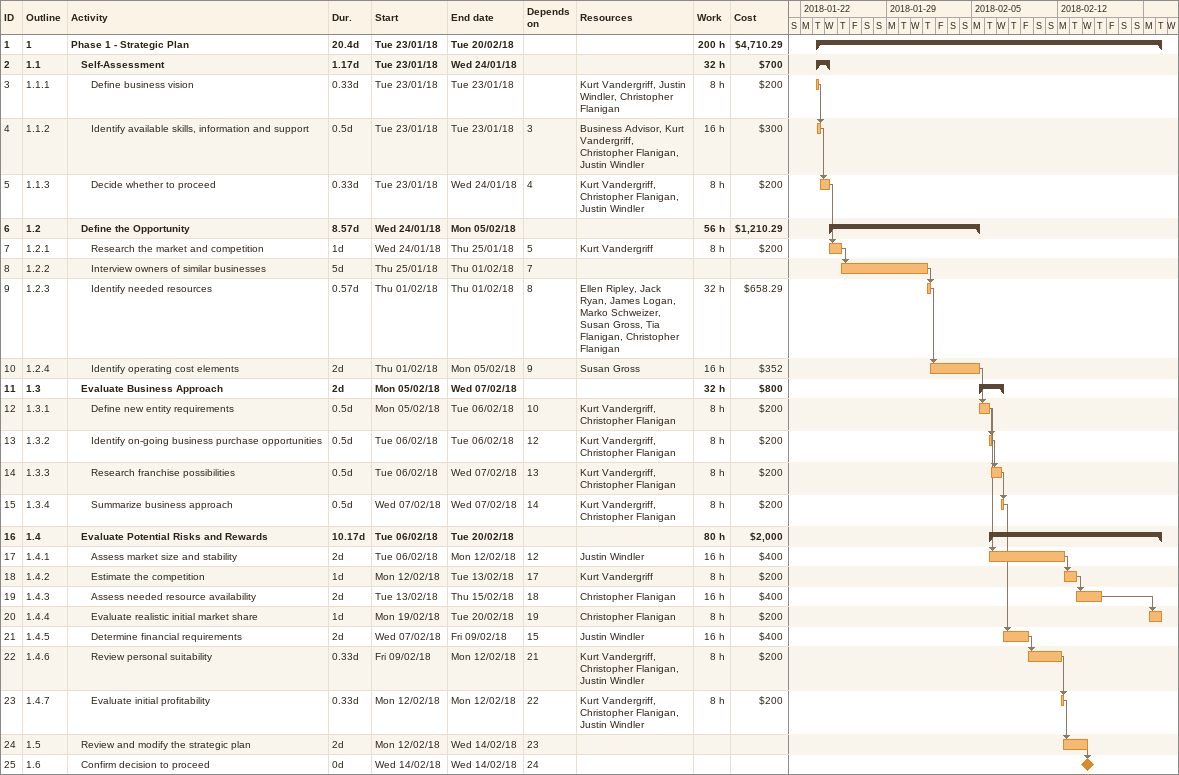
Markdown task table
| ID | WBS | Task | Duration | Start | Finish | Predecessors | Resources | Work (h) | Cost ($) |
|---|---|---|---|---|---|---|---|---|---|
| 1 | 1 | **Phase 1 - Strategic Plan** | 20.4d | 2018-01-23 | 2018-02-20 |  |  | 200 | 4710.29 |
| 2 | 1.1 | **Self-Assessment** | 1.17d | 2018-01-23 | 2018-01-24 |  |  | 32 | 700 |
| 3 | 1.1.1 | Define business vision | 0.33d | 2018-01-23 | 2018-01-23 |  | Kurt Vandergriff, Justin Windler, Christopher Flanigan | 8 | 200 |
| 4 | 1.1.2 | Identify available skills, information and support | 0.5d | 2018-01-23 | 2018-01-23 | 3 | Business Advisor, Kurt Vandergriff, Christopher Flanigan, Justin Windler | 16 | 300 |
| 5 | 1.1.3 | Decide whether to proceed | 0.33d | 2018-01-23 | 2018-01-24 | 4 | Kurt Vandergriff, Christopher Flanigan, Justin Windler | 8 | 200 |
| 6 | 1.2 | **Define the Opportunity** | 8.57d | 2018-01-24 | 2018-02-05 |  |  | 56 | 1210.29 |
| 7 | 1.2.1 | Research the market and competition | 1d | 2018-01-24 | 2018-01-25 | 5 | Kurt Vandergriff | 8 | 200 |
| 8 | 1.2.2 | Interview owners of similar businesses | 5d | 2018-01-25 | 2018-02-01 | 7 |  |  |  |
| 9 | 1.2.3 | Identify needed resources | 0.57d | 2018-02-01 | 2018-02-01 | 8 | Ellen Ripley, Jack Ryan, James Logan, Marko Schweizer, Susan Gross, Tia Flanigan, Christopher Flanigan | 32 | 658.29 |
| 10 | 1.2.4 | Identify operating cost elements | 2d | 2018-02-01 | 2018-02-05 | 9 | Susan Gross | 16 | 352 |
| 11 | 1.3 | **Evaluate Business Approach** | 2d | 2018-02-05 | 2018-02-07 |  |  | 32 | 800 |
| 12 | 1.3.1 | Define new entity requirements | 0.5d | 2018-02-05 | 2018-02-06 | 10 | Kurt Vandergriff, Christopher Flanigan | 8 | 200 |
| 13 | 1.3.2 | Identify on-going business purchase opportunities | 0.5d | 2018-02-06 | 2018-02-06 | 12 | Kurt Vandergriff, Christopher Flanigan | 8 | 200 |
| 14 | 1.3.3 | Research franchise possibilities | 0.5d | 2018-02-06 | 2018-02-07 | 13 | Kurt Vandergriff, Christopher Flanigan | 8 | 200 |
| 15 | 1.3.4 | Summarize business approach | 0.5d | 2018-02-07 | 2018-02-07 | 14 | Kurt Vandergriff, Christopher Flanigan | 8 | 200 |
| 16 | 1.4 | **Evaluate Potential Risks and Rewards** | 10.17d | 2018-02-06 | 2018-02-20 |  |  | 80 | 2000 |
| 17 | 1.4.1 | Assess market size and stability | 2d | 2018-02-06 | 2018-02-12 | 12 | Justin Windler | 16 | 400 |
| 18 | 1.4.2 | Estimate the competition | 1d | 2018-02-12 | 2018-02-13 | 17 | Kurt Vandergriff | 8 | 200 |
| 19 | 1.4.3 | Assess needed resource availability | 2d | 2018-02-13 | 2018-02-15 | 18 | Christopher Flanigan | 16 | 400 |
| 20 | 1.4.4 | Evaluate realistic initial market share | 1d | 2018-02-19 | 2018-02-20 | 19 | Christopher Flanigan | 8 | 200 |
| 21 | 1.4.5 | Determine financial requirements | 2d | 2018-02-07 | 2018-02-09 | 15 | Justin Windler | 16 | 400 |
| 22 | 1.4.6 | Review personal suitability | 0.33d | 2018-02-09 | 2018-02-12 | 21 | Kurt Vandergriff, Christopher Flanigan, Justin Windler | 8 | 200 |
| 23 | 1.4.7 | Evaluate initial profitability | 0.33d | 2018-02-12 | 2018-02-12 | 22 | Kurt Vandergriff, Christopher Flanigan, Justin Windler | 8 | 200 |
| 24 | 1.5 | Review and modify the strategic plan | 2d | 2018-02-12 | 2018-02-14 | 23 |  |  |  |
| 25 | 1.6 | Confirm decision to proceed | 0d | 2018-02-14 | 2018-02-14 | 24 |  |  |  |
